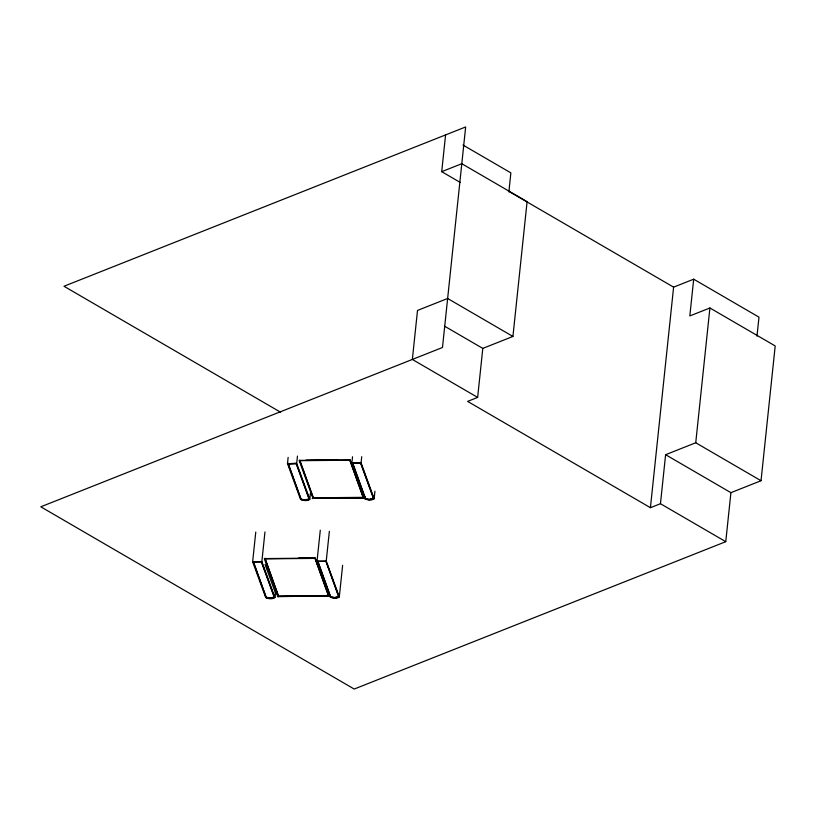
<?xml version="1.0" encoding="UTF-8"?>
<svg xmlns="http://www.w3.org/2000/svg" width="816" height="816" viewBox="0 0 816 816"><rect width="100%" height="100%" fill="white"/><g stroke="black" fill="none" stroke-linecap="round" stroke-linejoin="round"><path stroke-width="1.22" d="M275.451 592.508L274.921 597.567A5.865 2.846 6 0 1 265.72 597.649L252.644 561.755L255.775 532.052M266.251 597.536L253.327 562.04L253.378 561.53L266.251 597.536L269.423 598.414L272.85 598.179L274.36 596.945L261.436 561.449M274.921 597.567L261.844 561.663L264.965 531.961M278.633 596.506L264.986 558.358L278.633 596.506L328.511 596.037L314.864 557.889L298.656 558.042M267.107 597.904L266.312 597.026M268.219 598.22L267.158 597.394M269.423 598.414L274.36 596.945M270.637 598.475L270.688 597.965M271.799 598.393L271.85 597.883M272.85 598.179L272.901 597.669M310.427 493.068L309.764 499.392A5.865 2.846 6 0 1 300.563 499.474L287.497 463.58L288.14 457.388M273.727 597.842L273.778 597.332M288.17 463.865L296.279 463.274L309.203 498.77L307.693 500.004L304.266 500.239L301.094 499.351L288.17 463.865L296.218 463.784L309.142 499.28M296.218 463.784L296.279 463.274M309.764 499.392L296.687 463.488L297.473 456.062M301.094 499.351L288.221 463.355M301.951 499.729L301.155 498.841M303.062 500.045L302.002 499.219M304.266 500.239L309.203 498.77M305.48 500.3L305.531 499.79M306.643 500.218L306.694 499.708M307.693 500.004L307.744 499.494M308.57 499.667L308.621 499.157M363.355 497.852L349.707 459.714L363.355 497.852L313.477 498.331L299.829 460.183M342.628 565.355L339.303 596.955A5.865 2.846 6 0 1 330.103 597.047L317.036 561.143L320.29 530.206M330.643 596.924L317.72 561.428L317.771 560.918L330.643 596.924L333.805 597.812L337.232 597.567L338.742 596.333L326.247 562.03M338.691 596.843L325.819 560.847M339.303 596.955L326.237 561.061L329.358 531.359M331.49 597.292L330.694 596.414M332.612 597.618L331.541 596.782M333.805 597.812L338.742 596.333M335.019 597.863L335.08 597.353M336.182 597.791L336.243 597.271M337.232 597.567L337.283 597.057M374.942 491.191L374.146 498.78A5.865 2.846 6 0 1 364.956 498.872L351.88 462.968L352.532 456.776M338.11 597.23L338.171 596.72M374.146 498.78L361.08 462.886L361.723 456.695M364.956 498.872L365.221 496.342M360.662 462.662L373.585 498.158L372.076 499.392L368.648 499.637L365.486 498.749L352.614 462.743M366.333 499.117L365.537 498.239M367.455 499.433L366.384 498.607M368.648 499.637L373.585 498.158M369.862 499.688L369.923 499.178M371.025 499.606L371.086 499.096M372.076 499.392L372.127 498.882M372.963 499.055L373.014 498.545M460.214 182.437L441.711 171.676L445.577 134.915M756.983 336.172L758.982 317.159L693.692 279.184L689.826 315.945L709.91 307.979L775.2 345.943L761.032 480.726L730.912 492.67L725.761 541.681L660.46 503.717L650.423 507.695L467.609 401.39L477.646 397.412L482.797 348.401L512.927 336.457L527.095 201.674L461.795 163.71L441.711 171.676M508.868 191.893L510.867 172.88L462.988 145.044M650.423 507.695L673.608 287.15L693.692 279.184M660.46 503.717L665.611 454.706L695.742 442.762L761.032 480.726M695.742 442.762L709.91 307.979M725.761 541.681L354.205 689.051L40.8 506.807L442.486 347.494L465.661 126.949L63.985 286.263L280.612 412.233M364.793 497.893L312.222 498.382M329.95 596.068L277.379 596.567M306.061 460.122L338.487 459.816M349.656 460.224L299.768 460.693L313.477 498.331M287.497 463.58L296.687 463.488M351.88 462.968L361.08 462.886M313.528 497.821L363.416 497.342M264.925 558.868L314.813 558.399M252.644 561.755L261.844 561.663M317.036 561.143L326.237 561.061M253.327 562.04L261.375 561.959L274.298 597.455M317.72 561.428L325.768 561.357M278.684 595.996L328.573 595.527L314.864 557.889M367.506 498.923L368.71 499.117M303.124 499.535L304.317 499.729M332.663 597.108L333.866 597.302M268.28 597.71L269.474 597.904M508.409 191.097L673.608 287.15M512.927 336.457L447.637 298.483L417.506 310.437L412.355 359.448L477.646 397.412M444.71 326.257L482.797 348.401M665.611 454.706L730.912 492.67M373.534 498.668L360.611 463.172L352.563 463.253L365.486 498.749M352.655 467.017L350.074 459.928L299.135 460.408L313.048 498.627M317.812 565.192L315.231 558.103L264.292 558.583L278.205 596.802M265.047 564.427L276.114 594.844"/></g></svg>
